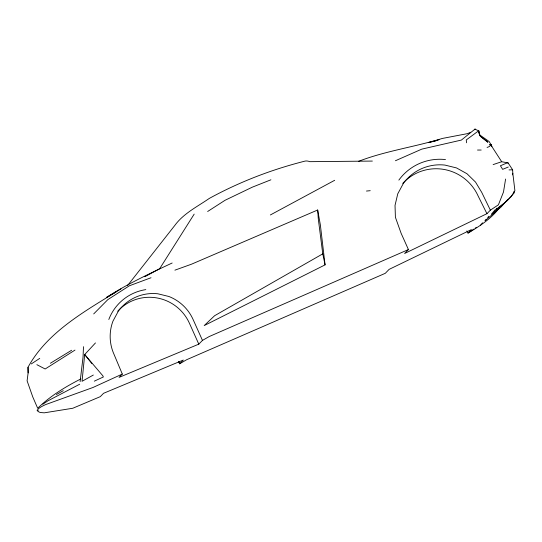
<?xml version="1.0" encoding="UTF-8"?>
<svg xmlns="http://www.w3.org/2000/svg" width="542" height="542" viewBox="0 0 542 542"><rect width="100%" height="100%" fill="white"/><g stroke="black" fill="none" stroke-linecap="round" stroke-linejoin="round"><path stroke-width="0.81" d="M83.488 346.69L83.048 357.117L80.108 381.67M120.934 288.9C87.147 310.024 47.75 331.081 28.015 367.259L28.116 372.916L27.1 380.836L32.744 396.866L37.683 408.282C50.094 396.094 65.358 386.798 80.853 378.933M505.591 179.036L503.498 191.983L498.41 204.829L490.374 210.154L486.94 213.683L404.596 253.493L408.424 249.557L401.107 233.263L395.403 217.281L395.03 205.384L397.753 193.826L403.377 183.399A45.84 45.352 44.3 0 1 444.941 165.086L456.527 167.932L466.967 173.725L475.53 182.085L481.716 192.356L490.374 210.154M478.789 130.907L474.968 129.165M512.386 174.87L512.82 173.257L512.63 169.802L508.098 162.918L501.689 161.726L493.125 164.599M194.185 214.11L159.653 268.717L144.843 276.725M499.155 208.108C491.154 218.866 479.385 226.285 468.024 233.094L466.879 230.919M496.919 208.203L495.937 209.53L504.758 202.688L511.208 196.617L514.9 190.635L512.82 173.257M480.408 225.472L482.488 222.803M127.607 285.492L174.802 225.438C183.542 213.433 197.376 206.658 209.32 198.406C239.293 181.997 271.366 169.639 304.469 161.245A313.059 42.425 66.2 0 1 309.848 161.672L372.354 161.076M486.086 219.476L484.995 220.763L501.059 207.03L507.868 199.381M487.719 217.545L488.809 216.251M495.171 209.734L491.35 214.239L507.414 200.506L514.222 192.857L514.067 191.245M95.467 342.93L84.694 354.529L82.052 381.304L93.339 375.037M202.471 340.396L193.081 319.468A43.604 43.136 44.3 0 0 168.88 296.488L157.851 293.784A43.604 43.136 44.3 0 0 118.319 311.203L112.966 321.121A43.604 43.136 44.3 0 0 114.01 354.305L122.302 374.061L119.037 377.408L198.806 344.15L202.471 340.396L209.198 336.555L408.424 249.557M93.698 313.92L107.872 299.59L129.403 285.769L151.015 277.741M31.24 363.953L39.742 358.37M42.832 404.244L47.96 400.809L79.701 384.224M473.898 229.083L468.024 233.094L471.459 229.571L389.109 269.381L385.281 273.317L186.617 359.725L179.659 363.804L178.63 361.507L179.659 363.804L183.325 360.044L103.556 393.302L100.29 396.649L72.784 408.255L44.254 412.835L40.189 412.496L38.672 411.798A157.024 13.252 -10.7 0 1 45.731 404.556L93.048 387.462L122.302 374.061M475.205 228.196L476.513 227.301M50.372 363.255L71.632 350.254M207.647 211.488L225.059 200.276L252.376 187.146L270.905 179.802M74.979 350.091L45.155 368.994L36.87 364.678M317.68 209.998L318.296 218.887L322.768 253.846L214.639 315.701L204.212 325.573L325.071 264.869L320.342 224.801L317.68 209.998L191.495 264.198L174.91 270.167M115.866 292.097L106.523 297.423C127.275 283.961 149.809 273.514 172.16 263.005M56.382 394.529L63.279 390.687M270.363 214.957L334.678 180.29M94.301 381.161L103.366 376.968L102.838 375.802L84.694 354.529L91.788 363.486M395.423 160.744L421.784 149.131L461.384 140.073L474.853 129.226A232.924 0.346 -45.2 0 1 474.392 129.768M470.612 132.268L467.57 133.61L442.238 138.467C414.691 147.011 385.741 150.852 358.648 161.306M508.281 167.011L502.664 169.348L500.408 165.757L507.576 162.729M487.055 147.451L489.751 146.401M436.391 140.717L437.767 140.243M439.034 139.741L428.668 142.499L435.7 140.954M366.467 191.055L370.22 190.689M509.053 169.91L512.63 169.802M477.502 150.046L481.194 150.032M38.265 410.761L37.195 410.646L37.141 410.084M491.797 146.035L489.507 144.66L491.872 146.53L501.689 161.726M466.567 142.79L466.269 139.931L478.837 130.649L479.474 134.741L489.148 141.55L491.486 145.405A209.381 11.321 -24.2 0 0 490.605 144.524L491.872 146.53M479.474 134.741L480.591 136.482L487.902 142.248L480.104 135.9L478.539 130.751L479.284 133.942M486.94 213.683L478.139 196.028A45.84 45.352 44.3 0 0 402.753 183.392M198.806 344.15L189.415 323.228A43.604 43.136 44.3 0 0 117.709 311.21M322.768 253.846L325.071 264.869M508.098 162.918L508.22 163.515M28.015 367.259L28.116 372.916M108.806 319.502A48.075 47.561 44.3 0 1 145.818 289.618M398.858 180.107A51.429 50.88 44.3 0 1 445.49 159.565"/></g></svg>
